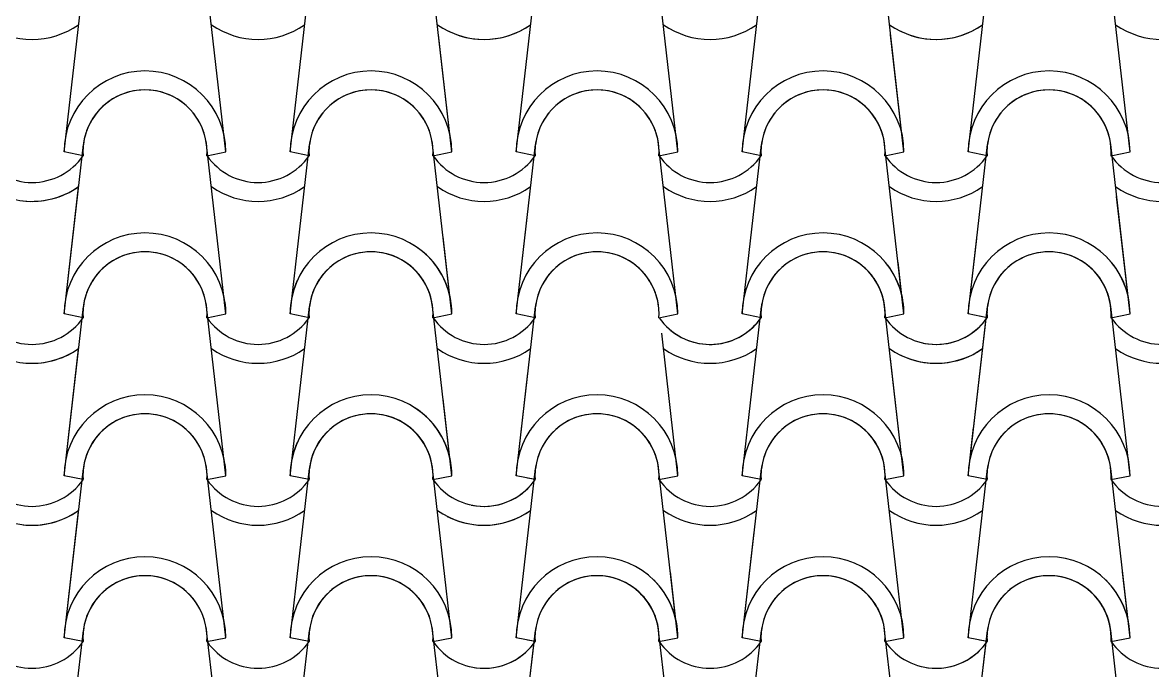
# Model space of a CAD drawing. Header units: millimetres. Extents: x -255 to 41745, y 236 to 29936.
# Drawn here: x 26426 to 27298, y 25755 to 26255 of the extents above; entities that cross this region are included whole.
import ezdxf

# ---------------------------------------------------------------- set-up
doc = ezdxf.new("R2010")
doc.units = ezdxf.units.MM
doc.layers.add('1', color=1, linetype='Continuous')

msp = doc.modelspace()

# ---------------------------------------------------------------- linework, layer by layer
at = {"layer": '1'}
for p, q in [((26457.83, 26155.55), (26472.76, 26286.26)), ((26582.83, 26155.55), (26567.91, 26286.26)), ((26632.34, 26155.55), (26647.26, 26286.26)), ((26757.34, 26155.55), (26742.41, 26286.26)), ((26806.84, 26155.55), (26821.76, 26286.26)), ((26931.84, 26155.55), (26916.92, 26286.26)), ((26981.34, 26155.55), (26996.27, 26286.26)), ((27106.34, 26155.55), (27091.42, 26286.26)), ((27155.85, 26155.55), (27170.77, 26286.26)), ((27280.85, 26155.55), (27265.92, 26286.26)), ((26806.84, 26155.55), (26821.21, 26281.42)), ((27155.85, 26155.55), (27170.22, 26281.42)), ((26757.34, 26155.55), (26747, 26246.07)), ((27106.34, 26155.55), (27096.01, 26246.07)), ((26457.83, 26030.55), (26472.76, 26161.26)), ((26582.83, 26030.55), (26567.91, 26161.26)), ((26632.34, 26030.55), (26647.26, 26161.26)), ((26757.34, 26030.55), (26742.41, 26161.26)), ((26757.34, 26030.55), (26742.41, 26161.26)), ((26806.84, 26030.55), (26821.76, 26161.26)), ((26806.84, 26030.55), (26821.76, 26161.26)), ((26931.84, 26030.55), (26916.92, 26161.26)), ((26981.34, 26030.55), (26996.27, 26161.26)), ((27106.34, 26030.55), (27091.42, 26161.26)), ((27106.34, 26030.55), (27091.42, 26161.26)), ((27155.85, 26030.55), (27170.77, 26161.26)), ((27155.85, 26030.55), (27170.77, 26161.26)), ((27280.85, 26030.55), (27265.92, 26161.26)), ((26472.51, 26152.62), (26457.83, 26155.55)), ((26472.51, 26152.62), (26457.83, 26155.55)), ((26472.51, 26152.62), (26457.83, 26155.55)), ((26472.51, 26152.62), (26457.83, 26155.55)), ((26472.51, 26152.62), (26457.83, 26155.55)), ((26472.51, 26152.62), (26457.83, 26155.55)), ((26568.16, 26152.62), (26582.83, 26155.55)), ((26568.16, 26152.62), (26582.83, 26155.55)), ((26568.16, 26152.62), (26582.83, 26155.55)), ((26568.16, 26152.62), (26582.83, 26155.55)), ((26647.01, 26152.62), (26632.34, 26155.55)), ((26647.01, 26152.62), (26632.34, 26155.55)), ((26647.01, 26152.62), (26632.34, 26155.55)), ((26647.01, 26152.62), (26632.34, 26155.55)), ((26742.66, 26152.62), (26757.34, 26155.55)), ((26742.66, 26152.62), (26757.34, 26155.55)), ((26742.66, 26152.62), (26757.34, 26155.55)), ((26742.66, 26152.62), (26757.34, 26155.55)), ((26742.66, 26152.62), (26757.34, 26155.55)), ((26742.66, 26152.62), (26757.34, 26155.55)), ((26742.66, 26152.62), (26757.34, 26155.55)), ((26742.66, 26152.62), (26757.34, 26155.55)), ((26821.51, 26152.62), (26806.84, 26155.55)), ((26821.51, 26152.62), (26806.84, 26155.55)), ((26821.51, 26152.62), (26806.84, 26155.55)), ((26821.51, 26152.62), (26806.84, 26155.55)), ((26821.51, 26152.62), (26806.84, 26155.55)), ((26821.51, 26152.62), (26806.84, 26155.55)), ((26821.51, 26152.62), (26806.84, 26155.55)), ((26821.51, 26152.62), (26806.84, 26155.55)), ((26917.17, 26152.62), (26931.84, 26155.55)), ((26917.17, 26152.62), (26931.84, 26155.55)), ((26996.02, 26152.62), (26981.34, 26155.55)), ((26996.02, 26152.62), (26981.34, 26155.55)), ((27091.67, 26152.62), (27106.34, 26155.55)), ((27091.67, 26152.62), (27106.34, 26155.55)), ((27091.67, 26152.62), (27106.34, 26155.55)), ((27091.67, 26152.62), (27106.34, 26155.55)), ((27170.52, 26152.62), (27155.85, 26155.55)), ((27170.52, 26152.62), (27155.85, 26155.55)), ((27170.52, 26152.62), (27155.85, 26155.55)), ((27170.52, 26152.62), (27155.85, 26155.55)), ((27266.17, 26152.62), (27280.85, 26155.55)), ((27266.17, 26152.62), (27280.85, 26155.55)), ((26457.83, 26030.55), (26469.27, 26130.71)), ((27280.85, 26030.55), (27270.51, 26121.08)), ((26806.84, 26030.55), (26815.88, 26109.69)), ((26806.84, 26030.55), (26815.88, 26109.69)), ((26806.84, 26030.55), (26815.88, 26109.69)), ((26757.34, 26030.55), (26750.54, 26090.09)), ((26757.34, 26030.55), (26750.54, 26090.09)), ((26757.34, 26030.55), (26750.54, 26090.09)), ((27155.85, 26030.55), (27162.48, 26088.68)), ((27155.85, 26030.55), (27162.48, 26088.68)), ((27155.85, 26030.55), (27162.48, 26088.68)), ((27280.85, 26030.55), (27275.05, 26081.35)), ((27106.34, 26030.55), (27101.79, 26070.47)), ((27106.34, 26030.55), (27101.79, 26070.47)), ((27106.34, 26030.55), (27101.79, 26070.47)), ((26632.34, 26030.55), (26635.18, 26055.49)), ((26632.34, 26030.55), (26635.18, 26055.49)), ((26582.83, 26030.55), (26581.81, 26039.48)), ((26582.83, 26030.55), (26581.81, 26039.48)), ((26457.83, 25905.55), (26472.76, 26036.26)), ((26472.51, 26027.62), (26457.83, 26030.55)), ((26472.51, 26027.62), (26457.83, 26030.55)), ((26472.51, 26027.62), (26457.83, 26030.55)), ((26472.51, 26027.62), (26457.83, 26030.55)), ((26472.51, 26027.62), (26457.83, 26030.55)), ((26472.51, 26027.62), (26457.83, 26030.55)), ((26582.83, 25905.55), (26567.91, 26036.26)), ((26582.83, 25905.55), (26567.91, 26036.26)), ((26568.16, 26027.62), (26582.83, 26030.55)), ((26568.16, 26027.62), (26582.83, 26030.55)), ((26568.16, 26027.62), (26582.83, 26030.55)), ((26568.16, 26027.62), (26582.83, 26030.55)), ((26568.16, 26027.62), (26582.83, 26030.55)), ((26568.16, 26027.62), (26582.83, 26030.55)), ((26632.34, 25905.55), (26647.26, 26036.26)), ((26632.34, 25905.55), (26647.26, 26036.26)), ((26647.01, 26027.62), (26632.34, 26030.55)), ((26647.01, 26027.62), (26632.34, 26030.55)), ((26647.01, 26027.62), (26632.34, 26030.55)), ((26647.01, 26027.62), (26632.34, 26030.55)), ((26647.01, 26027.62), (26632.34, 26030.55)), ((26647.01, 26027.62), (26632.34, 26030.55)), ((26757.34, 25905.55), (26742.41, 26036.26)), ((26757.34, 25905.55), (26742.41, 26036.26)), ((26757.34, 25905.55), (26742.41, 26036.26)), ((26742.66, 26027.62), (26757.34, 26030.55)), ((26742.66, 26027.62), (26757.34, 26030.55)), ((26742.66, 26027.62), (26757.34, 26030.55)), ((26742.66, 26027.62), (26757.34, 26030.55)), ((26742.66, 26027.62), (26757.34, 26030.55)), ((26742.66, 26027.62), (26757.34, 26030.55)), ((26742.66, 26027.62), (26757.34, 26030.55)), ((26742.66, 26027.62), (26757.34, 26030.55)), ((26742.66, 26027.62), (26757.34, 26030.55)), ((26742.66, 26027.62), (26757.34, 26030.55)), ((26806.84, 25905.55), (26821.76, 26036.26)), ((26806.84, 25905.55), (26821.76, 26036.26)), ((26806.84, 25905.55), (26821.76, 26036.26)), ((26821.51, 26027.62), (26806.84, 26030.55)), ((26821.51, 26027.62), (26806.84, 26030.55)), ((26821.51, 26027.62), (26806.84, 26030.55)), ((26821.51, 26027.62), (26806.84, 26030.55)), ((26821.51, 26027.62), (26806.84, 26030.55)), ((26821.51, 26027.62), (26806.84, 26030.55)), ((26821.51, 26027.62), (26806.84, 26030.55)), ((26821.51, 26027.62), (26806.84, 26030.55)), ((26821.51, 26027.62), (26806.84, 26030.55)), ((26821.51, 26027.62), (26806.84, 26030.55)), ((26917.17, 26027.62), (26931.84, 26030.55)), ((26917.17, 26027.62), (26931.84, 26030.55)), ((26981.34, 25905.55), (26996.27, 26036.26)), ((26981.34, 26030.55), (26981.79, 26034.47)), ((26996.02, 26027.62), (26981.34, 26030.55)), ((26996.02, 26027.62), (26981.34, 26030.55)), ((26996.02, 26027.62), (26981.34, 26030.55)), ((26996.02, 26027.62), (26981.34, 26030.55)), ((27106.34, 25905.55), (27091.42, 26036.26)), ((27091.67, 26027.62), (27106.34, 26030.55)), ((27091.67, 26027.62), (27106.34, 26030.55)), ((27091.67, 26027.62), (27106.34, 26030.55)), ((27091.67, 26027.62), (27106.34, 26030.55)), ((27091.67, 26027.62), (27106.34, 26030.55)), ((27091.67, 26027.62), (27106.34, 26030.55)), ((27091.67, 26027.62), (27106.34, 26030.55)), ((27091.67, 26027.62), (27106.34, 26030.55)), ((27091.67, 26027.62), (27106.34, 26030.55)), ((27091.67, 26027.62), (27106.34, 26030.55)), ((27155.85, 25905.55), (27170.77, 26036.26)), ((27155.85, 25905.55), (27170.22, 26031.42)), ((27170.52, 26027.62), (27155.85, 26030.55)), ((27170.52, 26027.62), (27155.85, 26030.55)), ((27170.52, 26027.62), (27155.85, 26030.55)), ((27170.52, 26027.62), (27155.85, 26030.55)), ((27170.52, 26027.62), (27155.85, 26030.55)), ((27170.52, 26027.62), (27155.85, 26030.55)), ((27170.52, 26027.62), (27155.85, 26030.55)), ((27170.52, 26027.62), (27155.85, 26030.55)), ((27170.52, 26027.62), (27155.85, 26030.55)), ((27170.52, 26027.62), (27155.85, 26030.55)), ((27280.85, 25905.55), (27265.92, 26036.26)), ((27266.17, 26027.62), (27280.85, 26030.55)), ((27266.17, 26027.62), (27280.85, 26030.55)), ((27266.17, 26027.62), (27280.85, 26030.55)), ((27266.17, 26027.62), (27280.85, 26030.55)), ((27266.17, 26027.62), (27280.85, 26030.55)), ((27266.17, 26027.62), (27280.85, 26030.55)), ((27170.52, 26027.62), (27164.69, 26028.78)), ((27170.52, 26027.62), (27164.69, 26028.78)), ((26931.84, 25905.55), (26919.26, 26015.71)), ((26457.83, 25905.55), (26469.27, 26005.71)), ((26457.83, 25905.55), (26469.27, 26005.71)), ((27106.34, 25905.55), (27096.01, 25996.07)), ((26806.84, 25905.55), (26815.88, 25984.69)), ((26806.84, 25905.55), (26815.88, 25984.69)), ((26806.84, 25905.55), (26815.88, 25984.69)), ((26757.34, 25905.55), (26750.54, 25965.09)), ((26757.34, 25905.55), (26750.54, 25965.09)), ((26757.34, 25905.55), (26750.54, 25965.09)), ((27155.85, 25905.55), (27160.1, 25942.83)), ((26632.34, 25905.55), (26635.18, 25930.49)), ((26632.34, 25905.55), (26635.18, 25930.49)), ((27106.34, 25905.55), (27105.08, 25916.62)), ((26457.83, 25780.55), (26472.76, 25911.26)), ((26582.83, 25780.55), (26567.91, 25911.26)), ((26582.83, 25780.55), (26567.91, 25911.26)), ((26582.83, 25905.55), (26581.81, 25914.48)), ((26582.83, 25905.55), (26581.81, 25914.48)), ((26632.34, 25780.55), (26647.26, 25911.26)), ((26632.34, 25780.55), (26647.26, 25911.26)), ((26757.34, 25780.55), (26742.41, 25911.26)), ((26757.34, 25780.55), (26742.41, 25911.26)), ((26757.34, 25780.55), (26742.41, 25911.26)), ((26806.84, 25780.55), (26821.76, 25911.26)), ((26806.84, 25780.55), (26821.76, 25911.26)), ((26806.84, 25780.55), (26821.76, 25911.26)), ((26931.84, 25780.55), (26916.92, 25911.26)), ((26981.34, 25780.55), (26996.27, 25911.26)), ((27106.34, 25780.55), (27091.42, 25911.26)), ((27106.34, 25780.55), (27091.42, 25911.26)), ((27106.34, 25780.55), (27091.42, 25911.26)), ((27155.85, 25780.55), (27170.77, 25911.26)), ((27155.85, 25780.55), (27170.77, 25911.26)), ((27155.85, 25780.55), (27170.77, 25911.26)), ((27280.85, 25780.55), (27265.92, 25911.26)), ((26472.51, 25902.62), (26457.83, 25905.55)), ((26472.51, 25902.62), (26457.83, 25905.55)), ((26472.51, 25902.62), (26457.83, 25905.55)), ((26472.51, 25902.62), (26457.83, 25905.55)), ((26472.51, 25902.62), (26457.83, 25905.55)), ((26472.51, 25902.62), (26457.83, 25905.55)), ((26472.51, 25902.62), (26457.83, 25905.55)), ((26472.51, 25902.62), (26457.83, 25905.55)), ((26568.16, 25902.62), (26582.83, 25905.55)), ((26568.16, 25902.62), (26582.83, 25905.55)), ((26568.16, 25902.62), (26582.83, 25905.55)), ((26568.16, 25902.62), (26582.83, 25905.55)), ((26568.16, 25902.62), (26582.83, 25905.55)), ((26568.16, 25902.62), (26582.83, 25905.55)), ((26568.16, 25902.62), (26582.83, 25905.55)), ((26568.16, 25902.62), (26582.83, 25905.55)), ((26647.01, 25902.62), (26632.34, 25905.55)), ((26647.01, 25902.62), (26632.34, 25905.55)), ((26647.01, 25902.62), (26632.34, 25905.55)), ((26647.01, 25902.62), (26632.34, 25905.55)), ((26647.01, 25902.62), (26632.34, 25905.55)), ((26647.01, 25902.62), (26632.34, 25905.55)), ((26647.01, 25902.62), (26632.34, 25905.55)), ((26647.01, 25902.62), (26632.34, 25905.55)), ((26742.66, 25902.62), (26757.34, 25905.55)), ((26742.66, 25902.62), (26757.34, 25905.55)), ((26742.66, 25902.62), (26757.34, 25905.55)), ((26742.66, 25902.62), (26757.34, 25905.55)), ((26742.66, 25902.62), (26757.34, 25905.55)), ((26742.66, 25902.62), (26757.34, 25905.55)), ((26742.66, 25902.62), (26757.34, 25905.55)), ((26742.66, 25902.62), (26757.34, 25905.55)), ((26742.66, 25902.62), (26757.34, 25905.55)), ((26742.66, 25902.62), (26757.34, 25905.55)), ((26742.66, 25902.62), (26757.34, 25905.55)), ((26742.66, 25902.62), (26757.34, 25905.55)), ((26821.51, 25902.62), (26806.84, 25905.55)), ((26821.51, 25902.62), (26806.84, 25905.55)), ((26821.51, 25902.62), (26806.84, 25905.55)), ((26821.51, 25902.62), (26806.84, 25905.55)), ((26821.51, 25902.62), (26806.84, 25905.55)), ((26821.51, 25902.62), (26806.84, 25905.55)), ((26821.51, 25902.62), (26806.84, 25905.55)), ((26821.51, 25902.62), (26806.84, 25905.55)), ((26821.51, 25902.62), (26806.84, 25905.55)), ((26821.51, 25902.62), (26806.84, 25905.55)), ((26821.51, 25902.62), (26806.84, 25905.55)), ((26821.51, 25902.62), (26806.84, 25905.55)), ((26821.51, 25902.62), (26815.68, 25903.78)), ((26821.51, 25902.62), (26815.68, 25903.78)), ((26917.17, 25902.62), (26931.84, 25905.55)), ((26917.17, 25902.62), (26931.84, 25905.55)), ((26996.02, 25902.62), (26981.34, 25905.55)), ((26996.02, 25902.62), (26981.34, 25905.55)), ((27091.67, 25902.62), (27106.34, 25905.55)), ((27091.67, 25902.62), (27106.34, 25905.55)), ((27091.67, 25902.62), (27106.34, 25905.55)), ((27091.67, 25902.62), (27106.34, 25905.55)), ((27091.67, 25902.62), (27106.34, 25905.55)), ((27091.67, 25902.62), (27106.34, 25905.55)), ((27170.52, 25902.62), (27155.85, 25905.55)), ((27170.52, 25902.62), (27155.85, 25905.55)), ((27170.52, 25902.62), (27155.85, 25905.55)), ((27170.52, 25902.62), (27155.85, 25905.55)), ((27170.52, 25902.62), (27155.85, 25905.55)), ((27170.52, 25902.62), (27155.85, 25905.55)), ((27266.17, 25902.62), (27280.85, 25905.55)), ((27266.17, 25902.62), (27280.85, 25905.55)), ((26457.83, 25780.55), (26469.27, 25880.71)), ((26981.34, 25780.55), (26990.66, 25862.12)), ((26931.84, 25780.55), (26926.04, 25831.35)), ((27280.85, 25780.55), (27275.05, 25831.35)), ((26457.83, 25655.55), (26472.76, 25786.26)), ((26582.83, 25655.55), (26567.91, 25786.26)), ((26632.34, 25655.55), (26647.26, 25786.26)), ((26757.34, 25655.55), (26742.41, 25786.26)), ((26806.84, 25655.55), (26821.76, 25786.26)), ((26931.84, 25655.55), (26916.92, 25786.26)), ((26981.34, 25655.55), (26996.27, 25786.26)), ((27106.34, 25655.55), (27091.42, 25786.26)), ((27155.85, 25655.55), (27170.77, 25786.26)), ((27280.85, 25655.55), (27265.92, 25786.26)), ((26472.51, 25777.62), (26457.83, 25780.55)), ((26472.51, 25777.62), (26457.83, 25780.55)), ((26472.51, 25777.62), (26457.83, 25780.55)), ((26472.51, 25777.62), (26457.83, 25780.55)), ((26568.16, 25777.62), (26582.83, 25780.55)), ((26568.16, 25777.62), (26582.83, 25780.55)), ((26568.16, 25777.62), (26582.83, 25780.55)), ((26568.16, 25777.62), (26582.83, 25780.55)), ((26647.01, 25777.62), (26632.34, 25780.55)), ((26647.01, 25777.62), (26632.34, 25780.55)), ((26647.01, 25777.62), (26632.34, 25780.55)), ((26647.01, 25777.62), (26632.34, 25780.55)), ((26742.66, 25777.62), (26757.34, 25780.55)), ((26742.66, 25777.62), (26757.34, 25780.55)), ((26742.66, 25777.62), (26757.34, 25780.55)), ((26742.66, 25777.62), (26757.34, 25780.55)), ((26742.66, 25777.62), (26757.34, 25780.55)), ((26742.66, 25777.62), (26757.34, 25780.55)), ((26806.84, 25655.55), (26821.21, 25781.42)), ((26821.51, 25777.62), (26806.84, 25780.55)), ((26821.51, 25777.62), (26806.84, 25780.55)), ((26821.51, 25777.62), (26806.84, 25780.55)), ((26821.51, 25777.62), (26806.84, 25780.55)), ((26821.51, 25777.62), (26806.84, 25780.55)), ((26821.51, 25777.62), (26806.84, 25780.55)), ((26821.51, 25777.62), (26815.68, 25778.78)), ((26821.51, 25777.62), (26815.68, 25778.78)), ((26917.17, 25777.62), (26931.84, 25780.55)), ((26917.17, 25777.62), (26931.84, 25780.55)), ((26917.17, 25777.62), (26931.84, 25780.55)), ((26917.17, 25777.62), (26931.84, 25780.55)), ((26996.02, 25777.62), (26981.34, 25780.55)), ((26996.02, 25777.62), (26981.34, 25780.55)), ((26996.02, 25777.62), (26981.34, 25780.55)), ((26996.02, 25777.62), (26981.34, 25780.55)), ((27091.67, 25777.62), (27106.34, 25780.55)), ((27091.67, 25777.62), (27106.34, 25780.55)), ((27091.67, 25777.62), (27106.34, 25780.55)), ((27091.67, 25777.62), (27106.34, 25780.55)), ((27091.67, 25777.62), (27106.34, 25780.55)), ((27091.67, 25777.62), (27106.34, 25780.55)), ((27155.85, 25655.55), (27170.22, 25781.42)), ((27170.52, 25777.62), (27155.85, 25780.55)), ((27170.52, 25777.62), (27155.85, 25780.55)), ((27170.52, 25777.62), (27155.85, 25780.55)), ((27170.52, 25777.62), (27155.85, 25780.55)), ((27170.52, 25777.62), (27155.85, 25780.55)), ((27170.52, 25777.62), (27155.85, 25780.55)), ((27170.52, 25777.62), (27164.69, 25778.78)), ((27170.52, 25777.62), (27164.69, 25778.78)), ((27266.17, 25777.62), (27280.85, 25780.55)), ((27266.17, 25777.62), (27280.85, 25780.55)), ((27266.17, 25777.62), (27280.85, 25780.55)), ((27266.17, 25777.62), (27280.85, 25780.55))]:
    msp.add_line(p, q, dxfattribs=at)
for centre, radius, start, end in [((26433.14, 26304.93), 62.5, 234.93079, 305.06921), ((26607.64, 26304.93), 62.5, 234.93079, 305.06921), ((26607.64, 26304.93), 62.5, 234.93079, 305.06921), ((26782.15, 26304.93), 62.5, 234.93079, 305.06921), ((26782.15, 26304.93), 62.5, 234.93079, 305.06921), ((26782.15, 26304.93), 62.5, 234.93079, 305.06921), ((26782.15, 26304.93), 62.5, 242.94961, 305.06921), ((26956.65, 26304.93), 62.5, 234.93079, 305.06921), ((26956.65, 26304.93), 62.5, 234.93079, 305.06921), ((27131.15, 26304.93), 62.5, 234.93079, 305.06921), ((27131.15, 26304.93), 62.5, 234.93079, 305.06921), ((27131.15, 26304.93), 62.5, 234.93079, 305.06921), ((27131.15, 26304.93), 62.5, 242.94961, 305.06921), ((27305.66, 26304.93), 62.5, 234.93079, 305.06921), ((27305.66, 26304.93), 62.5, 234.93079, 305.06921), ((26520.33, 26155.55), 62.5, 0, 180), ((26520.33, 26155.55), 62.5, 0, 180), ((26520.33, 26155.55), 62.5, 0, 180), ((26520.33, 26155.55), 62.5, 0, 180), ((26694.84, 26155.55), 62.5, 0, 180), ((26694.84, 26155.55), 62.5, 0, 180), ((26694.84, 26155.55), 62.5, 0, 180), ((26694.84, 26155.55), 62.5, 0, 180), ((26869.34, 26155.55), 62.5, 0, 180), ((26869.34, 26155.55), 62.5, 0, 180), ((27043.84, 26155.55), 62.5, 0, 180), ((27043.84, 26155.55), 62.5, 0, 180), ((27218.35, 26155.55), 62.5, 0, 180), ((27218.35, 26155.55), 62.5, 0, 180), ((26520.33, 26155.55), 47.92, 356.48872, 183.51128), ((26520.33, 26155.55), 47.92, 356.48872, 183.51128), ((26520.33, 26155.55), 47.92, 356.48872, 183.51128), ((26520.33, 26155.55), 47.92, 356.48872, 183.51128), ((26520.33, 26155.55), 47.92, 6.83804, 173.16196), ((26520.33, 26155.55), 47.92, 6.83804, 173.16196), ((26694.84, 26155.55), 47.92, 356.48872, 183.51128), ((26694.84, 26155.55), 47.92, 356.48872, 183.51128), ((26694.84, 26155.55), 47.92, 356.48872, 183.51128), ((26694.84, 26155.55), 47.92, 356.48872, 183.51128), ((26694.84, 26155.55), 47.92, 6.83804, 173.16196), ((26694.84, 26155.55), 47.92, 6.83804, 173.16196), ((26869.34, 26155.55), 47.92, 356.48872, 183.51128), ((26869.34, 26155.55), 47.92, 356.48872, 183.51128), ((26869.34, 26155.55), 47.92, 6.83804, 173.16196), ((27043.84, 26155.55), 47.92, 356.48872, 183.51128), ((27043.84, 26155.55), 47.92, 356.48872, 183.51128), ((27043.84, 26155.55), 47.92, 6.83804, 173.16196), ((27218.35, 26155.55), 47.92, 356.48872, 183.51128), ((27218.35, 26155.55), 47.92, 356.48872, 183.51128), ((27218.35, 26155.55), 47.92, 6.83804, 173.16196), ((26433.14, 26179.93), 47.92, 214.75597, 325.24403), ((26433.14, 26179.93), 47.92, 214.75597, 325.24403), ((26433.14, 26179.93), 47.92, 214.75597, 325.24403), ((26433.14, 26179.93), 47.92, 214.75597, 325.24403), ((26433.14, 26179.93), 47.92, 214.75597, 325.24403), ((26433.14, 26179.93), 47.92, 214.75597, 325.24403), ((26607.64, 26179.93), 47.92, 214.75597, 325.24403), ((26607.64, 26179.93), 47.92, 214.75597, 325.24403), ((26607.64, 26179.93), 47.92, 214.75597, 325.24403), ((26607.64, 26179.93), 47.92, 214.75597, 325.24403), ((26782.15, 26179.93), 47.92, 214.75597, 325.24403), ((26782.15, 26179.93), 47.92, 214.75597, 325.24403), ((26782.15, 26179.93), 47.92, 214.75597, 325.24403), ((26782.15, 26179.93), 47.92, 214.75597, 325.24403), ((26782.15, 26179.93), 47.92, 214.75597, 325.24403), ((26782.15, 26179.93), 47.92, 214.75597, 325.24403), ((26782.15, 26179.93), 47.92, 214.75597, 325.24403), ((26782.15, 26179.93), 47.92, 214.75597, 325.24403), ((26956.65, 26179.93), 47.92, 214.75597, 325.24403), ((26956.65, 26179.93), 47.92, 214.75597, 325.24403), ((27131.15, 26179.93), 47.92, 214.75597, 325.24403), ((27131.15, 26179.93), 47.92, 214.75597, 325.24403), ((27131.15, 26179.93), 47.92, 214.75597, 325.24403), ((27131.15, 26179.93), 47.92, 214.75597, 325.24403), ((27305.66, 26179.93), 47.92, 214.75597, 325.24403), ((27305.66, 26179.93), 47.92, 214.75597, 325.24403), ((26433.14, 26179.93), 62.5, 234.93079, 305.06921), ((26433.14, 26179.93), 62.5, 234.93079, 305.06921), ((26433.14, 26179.93), 62.5, 234.93079, 305.06921), ((26433.14, 26179.93), 62.5, 263.69161, 305.06921), ((26607.64, 26179.93), 62.5, 234.93079, 305.06921), ((26607.64, 26179.93), 62.5, 234.93079, 305.06921), ((26782.15, 26179.93), 62.5, 234.93079, 305.06921), ((26782.15, 26179.93), 62.5, 234.93079, 305.06921), ((26782.15, 26179.93), 62.5, 234.93079, 305.06921), ((26782.15, 26179.93), 62.5, 234.93079, 305.06921), ((26956.65, 26179.93), 62.5, 234.93079, 305.06921), ((27131.15, 26179.93), 62.5, 234.93079, 305.06921), ((27131.15, 26179.93), 62.5, 234.93079, 305.06921), ((27305.66, 26179.93), 62.5, 234.93079, 305.06921), ((27305.66, 26179.93), 62.5, 234.93079, 305.06921), ((27305.66, 26179.93), 62.5, 234.93079, 305.06921), ((26520.33, 26030.55), 62.5, 0, 180), ((26520.33, 26030.55), 62.5, 0, 180), ((26694.84, 26030.55), 62.5, 0, 180), ((26694.84, 26030.55), 62.5, 0, 180), ((26869.34, 26030.55), 62.5, 0, 180), ((26869.34, 26030.55), 62.5, 0, 180), ((27043.84, 26030.55), 62.5, 0, 180), ((27043.84, 26030.55), 62.5, 0, 180), ((27218.35, 26030.55), 62.5, 0, 180), ((27218.35, 26030.55), 62.5, 0, 180), ((27218.35, 26030.55), 62.5, 0, 180), ((27218.35, 26030.55), 62.5, 0, 180), ((26694.84, 26030.55), 62.5, 0, 57.72341), ((26694.84, 26030.55), 62.5, 0, 57.72341), ((26694.84, 26030.55), 62.5, 0, 57.72341), ((26694.84, 26030.55), 62.5, 0, 57.72341), ((26520.33, 26030.55), 47.92, 356.48872, 183.51128), ((26520.33, 26030.55), 47.92, 356.48872, 183.51128), ((26520.33, 26030.55), 47.92, 6.83804, 173.16196), ((26694.84, 26030.55), 47.92, 356.48872, 183.51128), ((26694.84, 26030.55), 47.92, 356.48872, 183.51128), ((26694.84, 26030.55), 47.92, 6.83804, 173.16196), ((26694.84, 26030.55), 47.92, 356.48872, 75.58563), ((26694.84, 26030.55), 47.92, 356.48872, 75.58563), ((26694.84, 26030.55), 47.92, 6.83804, 75.58563), ((26694.84, 26030.55), 47.92, 356.48872, 75.58563), ((26694.84, 26030.55), 47.92, 356.48872, 75.58563), ((26869.34, 26030.55), 47.92, 356.48872, 183.51128), ((26869.34, 26030.55), 47.92, 356.48872, 183.51128), ((26869.34, 26030.55), 47.92, 6.83804, 173.16196), ((27043.84, 26030.55), 47.92, 356.48872, 183.51128), ((27043.84, 26030.55), 47.92, 356.48872, 183.51128), ((27043.84, 26030.55), 47.92, 6.83804, 173.16196), ((27218.35, 26030.55), 47.92, 356.48872, 183.51128), ((27218.35, 26030.55), 47.92, 356.48872, 183.51128), ((27218.35, 26030.55), 47.92, 356.48872, 183.51128), ((27218.35, 26030.55), 47.92, 356.48872, 183.51128), ((27218.35, 26030.55), 47.92, 6.83804, 173.16196), ((27218.35, 26030.55), 47.92, 6.83804, 173.16196), ((27218.35, 26030.55), 62.5, 0, 45.56488), ((27218.35, 26030.55), 62.5, 0, 45.56488), ((27043.84, 26030.55), 62.5, 0, 36.89983), ((27043.84, 26030.55), 62.5, 0, 36.89983), ((27218.35, 26030.55), 47.92, 6.83804, 52.09525), ((27218.35, 26030.55), 47.92, 356.48872, 52.09525), ((27218.35, 26030.55), 47.92, 356.48872, 52.09525), ((26694.84, 26030.55), 62.5, 155.67508, 180), ((26694.84, 26030.55), 62.5, 155.67508, 180), ((26694.84, 26030.55), 62.5, 155.67508, 180), ((26694.84, 26030.55), 62.5, 155.67508, 180), ((26694.84, 26030.55), 47.92, 137.81286, 183.51128), ((26694.84, 26030.55), 47.92, 137.81286, 183.51128), ((26694.84, 26030.55), 47.92, 137.81286, 183.51128), ((26694.84, 26030.55), 47.92, 137.81286, 183.51128), ((26694.84, 26030.55), 47.92, 137.81286, 173.16196), ((27043.84, 26030.55), 47.92, 356.48872, 43.46869), ((27043.84, 26030.55), 47.92, 356.48872, 43.46869), ((27043.84, 26030.55), 47.92, 6.83804, 43.46869), ((26520.33, 26030.55), 62.5, 0, 8.30902), ((26520.33, 26030.55), 62.5, 0, 8.30902), ((27043.84, 26030.55), 47.92, 169.9298, 183.51128), ((27043.84, 26030.55), 47.92, 169.9298, 183.51128), ((27043.84, 26030.55), 47.92, 169.9298, 173.16196), ((26520.33, 26030.55), 47.92, 356.48872, 5.72762), ((26520.33, 26030.55), 47.92, 356.48872, 5.72762), ((27043.84, 26030.55), 62.5, 176.49866, 180), ((27043.84, 26030.55), 62.5, 176.49866, 180), ((27218.35, 26030.55), 47.92, 178.84107, 183.51128), ((27218.35, 26030.55), 47.92, 178.84107, 183.51128), ((26433.14, 26054.93), 47.92, 214.75597, 325.24403), ((26433.14, 26054.93), 47.92, 214.75597, 325.24403), ((26433.14, 26054.93), 47.92, 214.75597, 325.24403), ((26433.14, 26054.93), 47.92, 214.75597, 325.24403), ((26433.14, 26054.93), 47.92, 214.75597, 325.24403), ((26433.14, 26054.93), 47.92, 214.75597, 325.24403), ((26607.64, 26054.93), 47.92, 214.75597, 325.24403), ((26607.64, 26054.93), 47.92, 214.75597, 325.24403), ((26607.64, 26054.93), 47.92, 214.75597, 325.24403), ((26607.64, 26054.93), 47.92, 214.75597, 325.24403), ((26607.64, 26054.93), 47.92, 214.75597, 325.24403), ((26607.64, 26054.93), 47.92, 214.75597, 325.24403), ((26782.15, 26054.93), 47.92, 214.75597, 325.24403), ((26782.15, 26054.93), 47.92, 214.75597, 325.24403), ((26782.15, 26054.93), 47.92, 214.75597, 325.24403), ((26782.15, 26054.93), 47.92, 214.75597, 325.24403), ((26782.15, 26054.93), 47.92, 214.75597, 325.24403), ((26782.15, 26054.93), 47.92, 214.75597, 325.24403), ((26782.15, 26054.93), 47.92, 214.75597, 325.24403), ((26782.15, 26054.93), 47.92, 214.75597, 325.24403), ((26782.15, 26054.93), 47.92, 214.75597, 325.24403), ((26782.15, 26054.93), 47.92, 214.75597, 325.24403), ((26956.65, 26054.93), 47.92, 214.75597, 325.24403), ((26956.65, 26054.93), 47.92, 214.75597, 325.24403), ((26956.65, 26054.93), 47.92, 230.74579, 325.24403), ((26956.65, 26054.93), 47.92, 230.74579, 325.24403), ((27131.15, 26054.93), 47.92, 214.75597, 325.24403), ((27131.15, 26054.93), 47.92, 214.75597, 325.24403), ((27131.15, 26054.93), 47.92, 214.75597, 325.24403), ((27131.15, 26054.93), 47.92, 214.75597, 325.24403), ((27131.15, 26054.93), 47.92, 214.75597, 325.24403), ((27131.15, 26054.93), 47.92, 214.75597, 325.24403), ((27131.15, 26054.93), 47.92, 214.75597, 325.24403), ((27131.15, 26054.93), 47.92, 214.75597, 325.24403), ((27131.15, 26054.93), 47.92, 214.75597, 325.24403), ((27131.15, 26054.93), 47.92, 214.75597, 325.24403), ((27131.15, 26054.93), 47.92, 258.00096, 325.24403), ((27131.15, 26054.93), 47.92, 258.00096, 325.24403), ((27305.66, 26054.93), 47.92, 214.75597, 325.24403), ((27305.66, 26054.93), 47.92, 214.75597, 325.24403), ((27305.66, 26054.93), 47.92, 214.75597, 325.24403), ((27305.66, 26054.93), 47.92, 214.75597, 325.24403), ((27305.66, 26054.93), 47.92, 214.75597, 325.24403), ((27305.66, 26054.93), 47.92, 214.75597, 325.24403), ((26433.14, 26054.93), 62.5, 234.93079, 305.06921), ((26433.14, 26054.93), 62.5, 234.93079, 305.06921), ((26433.14, 26054.93), 62.5, 234.93079, 305.06921), ((26433.14, 26054.93), 62.5, 263.69161, 305.06921), ((26433.14, 26054.93), 62.5, 263.69161, 305.06921), ((26607.64, 26054.93), 62.5, 234.93079, 305.06921), ((26607.64, 26054.93), 62.5, 234.93079, 305.06921), ((26607.64, 26054.93), 62.5, 234.93079, 305.06921), ((26782.15, 26054.93), 62.5, 234.93079, 305.06921), ((26782.15, 26054.93), 62.5, 234.93079, 305.06921), ((26782.15, 26054.93), 62.5, 234.93079, 305.06921), ((26782.15, 26054.93), 62.5, 234.93079, 305.06921), ((26782.15, 26054.93), 62.5, 234.93079, 305.06921), ((26956.65, 26054.93), 62.5, 234.93079, 305.06921), ((26956.65, 26054.93), 62.5, 234.93079, 305.06921), ((27131.15, 26054.93), 62.5, 234.93079, 305.06921), ((27131.15, 26054.93), 62.5, 234.93079, 305.06921), ((27131.15, 26054.93), 62.5, 234.93079, 305.06921), ((27131.15, 26054.93), 62.5, 234.93079, 305.06921), ((27131.15, 26054.93), 62.5, 234.93079, 305.06921), ((27131.15, 26054.93), 62.5, 242.94961, 305.06921), ((27305.66, 26054.93), 62.5, 234.93079, 305.06921), ((27305.66, 26054.93), 62.5, 234.93079, 305.06921), ((27305.66, 26054.93), 62.5, 234.93079, 305.06921), ((26520.33, 25905.55), 62.5, 0, 180), ((26520.33, 25905.55), 62.5, 0, 180), ((26694.84, 25905.55), 62.5, 0, 180), ((26694.84, 25905.55), 62.5, 0, 180), ((26694.84, 25905.55), 62.5, 0, 180), ((26694.84, 25905.55), 62.5, 0, 180), ((26869.34, 25905.55), 62.5, 0, 180), ((26869.34, 25905.55), 62.5, 0, 180), ((27043.84, 25905.55), 62.5, 0, 180), ((27043.84, 25905.55), 62.5, 0, 180), ((27218.35, 25905.55), 62.5, 0, 180), ((27218.35, 25905.55), 62.5, 0, 180), ((26520.33, 25905.55), 47.92, 356.48872, 183.51128), ((26520.33, 25905.55), 47.92, 356.48872, 183.51128), ((26520.33, 25905.55), 47.92, 6.83804, 173.16196), ((26694.84, 25905.55), 47.92, 356.48872, 183.51128), ((26694.84, 25905.55), 47.92, 356.48872, 183.51128), ((26694.84, 25905.55), 47.92, 356.48872, 183.51128), ((26694.84, 25905.55), 47.92, 356.48872, 183.51128), ((26694.84, 25905.55), 47.92, 6.83804, 173.16196), ((26694.84, 25905.55), 47.92, 6.83804, 173.16196), ((26694.84, 25905.55), 47.92, 356.48872, 75.58563), ((26694.84, 25905.55), 47.92, 356.48872, 75.58563), ((26694.84, 25905.55), 47.92, 6.83804, 75.58563), ((26694.84, 25905.55), 47.92, 356.48872, 75.58563), ((26694.84, 25905.55), 47.92, 356.48872, 75.58563), ((26694.84, 25905.55), 62.5, 0, 57.72341), ((26694.84, 25905.55), 62.5, 0, 57.72341), ((26694.84, 25905.55), 62.5, 0, 57.72341), ((26694.84, 25905.55), 62.5, 0, 57.72341), ((26869.34, 25905.55), 47.92, 356.48872, 183.51128), ((26869.34, 25905.55), 47.92, 356.48872, 183.51128), ((26869.34, 25905.55), 47.92, 6.83804, 173.16196), ((27043.84, 25905.55), 47.92, 356.48872, 183.51128), ((27043.84, 25905.55), 47.92, 356.48872, 183.51128), ((27043.84, 25905.55), 47.92, 6.83804, 173.16196), ((27218.35, 25905.55), 47.92, 356.48872, 183.51128), ((27218.35, 25905.55), 47.92, 356.48872, 183.51128), ((27218.35, 25905.55), 47.92, 6.83804, 173.16196), ((26694.84, 25905.55), 47.92, 137.81286, 183.51128), ((26694.84, 25905.55), 47.92, 137.81286, 183.51128), ((26694.84, 25905.55), 47.92, 137.81286, 183.51128), ((26694.84, 25905.55), 47.92, 137.81286, 183.51128), ((26694.84, 25905.55), 47.92, 137.81286, 173.16196), ((26694.84, 25905.55), 62.5, 155.67508, 180), ((26694.84, 25905.55), 62.5, 155.67508, 180), ((26694.84, 25905.55), 62.5, 155.67508, 180), ((26694.84, 25905.55), 62.5, 155.67508, 180), ((27043.84, 25905.55), 62.5, 0, 10.3131), ((27043.84, 25905.55), 62.5, 0, 10.3131), ((26520.33, 25905.55), 47.92, 356.48872, 5.72762), ((26520.33, 25905.55), 47.92, 356.48872, 5.72762), ((26520.33, 25905.55), 62.5, 0, 8.30902), ((26520.33, 25905.55), 62.5, 0, 8.30902), ((27043.84, 25905.55), 47.92, 356.48872, 5.53044), ((27043.84, 25905.55), 47.92, 356.48872, 5.53044), ((26433.14, 25929.93), 47.92, 214.75597, 325.24403), ((26433.14, 25929.93), 47.92, 214.75597, 325.24403), ((26433.14, 25929.93), 47.92, 214.75597, 325.24403), ((26433.14, 25929.93), 47.92, 214.75597, 325.24403), ((26433.14, 25929.93), 47.92, 214.75597, 325.24403), ((26433.14, 25929.93), 47.92, 214.75597, 325.24403), ((26433.14, 25929.93), 47.92, 214.75597, 325.24403), ((26433.14, 25929.93), 47.92, 214.75597, 325.24403), ((26607.64, 25929.93), 47.92, 214.75597, 325.24403), ((26607.64, 25929.93), 47.92, 214.75597, 325.24403), ((26607.64, 25929.93), 47.92, 214.75597, 325.24403), ((26607.64, 25929.93), 47.92, 214.75597, 325.24403), ((26607.64, 25929.93), 47.92, 214.75597, 325.24403), ((26607.64, 25929.93), 47.92, 214.75597, 325.24403), ((26607.64, 25929.93), 47.92, 214.75597, 325.24403), ((26607.64, 25929.93), 47.92, 214.75597, 325.24403), ((26782.15, 25929.93), 47.92, 214.75597, 325.24403), ((26782.15, 25929.93), 47.92, 214.75597, 325.24403), ((26782.15, 25929.93), 47.92, 214.75597, 325.24403), ((26782.15, 25929.93), 47.92, 214.75597, 325.24403), ((26782.15, 25929.93), 47.92, 214.75597, 325.24403), ((26782.15, 25929.93), 47.92, 214.75597, 325.24403), ((26782.15, 25929.93), 47.92, 214.75597, 325.24403), ((26782.15, 25929.93), 47.92, 214.75597, 325.24403), ((26782.15, 25929.93), 47.92, 214.75597, 325.24403), ((26782.15, 25929.93), 47.92, 214.75597, 325.24403), ((26782.15, 25929.93), 47.92, 214.75597, 325.24403), ((26782.15, 25929.93), 47.92, 214.75597, 325.24403), ((26782.15, 25929.93), 47.92, 258.00096, 325.24403), ((26782.15, 25929.93), 47.92, 258.00096, 325.24403), ((26869.34, 25905.55), 47.92, 178.84107, 183.51128), ((26869.34, 25905.55), 47.92, 178.84107, 183.51128), ((26956.65, 25929.93), 47.92, 214.75597, 325.24403), ((26956.65, 25929.93), 47.92, 214.75597, 325.24403), ((27131.15, 25929.93), 47.92, 214.75597, 325.24403), ((27131.15, 25929.93), 47.92, 214.75597, 325.24403), ((27131.15, 25929.93), 47.92, 214.75597, 325.24403), ((27131.15, 25929.93), 47.92, 214.75597, 325.24403), ((27131.15, 25929.93), 47.92, 214.75597, 325.24403), ((27131.15, 25929.93), 47.92, 214.75597, 325.24403), ((27305.66, 25929.93), 47.92, 214.75597, 325.24403), ((27305.66, 25929.93), 47.92, 214.75597, 325.24403), ((26433.14, 25929.93), 62.5, 234.93079, 305.06921), ((26433.14, 25929.93), 62.5, 234.93079, 305.06921), ((26433.14, 25929.93), 62.5, 234.93079, 305.06921), ((26433.14, 25929.93), 62.5, 234.93079, 305.06921), ((26433.14, 25929.93), 62.5, 263.69161, 305.06921), ((26607.64, 25929.93), 62.5, 234.93079, 305.06921), ((26607.64, 25929.93), 62.5, 234.93079, 305.06921), ((26607.64, 25929.93), 62.5, 234.93079, 305.06921), ((26607.64, 25929.93), 62.5, 234.93079, 305.06921), ((26782.15, 25929.93), 62.5, 234.93079, 305.06921), ((26782.15, 25929.93), 62.5, 234.93079, 305.06921), ((26782.15, 25929.93), 62.5, 234.93079, 305.06921), ((26782.15, 25929.93), 62.5, 234.93079, 305.06921), ((26782.15, 25929.93), 62.5, 234.93079, 305.06921), ((26782.15, 25929.93), 62.5, 234.93079, 305.06921), ((26782.15, 25929.93), 62.5, 242.94961, 305.06921), ((26956.65, 25929.93), 62.5, 234.93079, 305.06921), ((27131.15, 25929.93), 62.5, 234.93079, 305.06921), ((27131.15, 25929.93), 62.5, 234.93079, 305.06921), ((27131.15, 25929.93), 62.5, 234.93079, 305.06921), ((27305.66, 25929.93), 62.5, 234.93079, 305.06921), ((26520.33, 25780.55), 62.5, 0, 180), ((26520.33, 25780.55), 62.5, 0, 180), ((26694.84, 25780.55), 62.5, 0, 180), ((26694.84, 25780.55), 62.5, 0, 180), ((26694.84, 25780.55), 62.5, 0, 180), ((26694.84, 25780.55), 62.5, 0, 180), ((26869.34, 25780.55), 62.5, 0, 180), ((26869.34, 25780.55), 62.5, 0, 180), ((27043.84, 25780.55), 62.5, 0, 180), ((27043.84, 25780.55), 62.5, 0, 180), ((27043.84, 25780.55), 62.5, 0, 180), ((27043.84, 25780.55), 62.5, 0, 180), ((27218.35, 25780.55), 62.5, 0, 180), ((27218.35, 25780.55), 62.5, 0, 180), ((26520.33, 25780.55), 47.92, 356.48872, 183.51128), ((26520.33, 25780.55), 47.92, 356.48872, 183.51128), ((26520.33, 25780.55), 47.92, 6.83804, 173.16196), ((26694.84, 25780.55), 47.92, 356.48872, 183.51128), ((26694.84, 25780.55), 47.92, 356.48872, 183.51128), ((26694.84, 25780.55), 47.92, 356.48872, 183.51128), ((26694.84, 25780.55), 47.92, 356.48872, 183.51128), ((26694.84, 25780.55), 47.92, 6.83804, 173.16196), ((26694.84, 25780.55), 47.92, 6.83804, 173.16196), ((26869.34, 25780.55), 47.92, 356.48872, 183.51128), ((26869.34, 25780.55), 47.92, 356.48872, 183.51128), ((26869.34, 25780.55), 47.92, 6.83804, 173.16196), ((26869.34, 25780.55), 62.5, 0, 45.56488), ((26869.34, 25780.55), 62.5, 0, 45.56488), ((27043.84, 25780.55), 47.92, 356.48872, 183.51128), ((27043.84, 25780.55), 47.92, 356.48872, 183.51128), ((27043.84, 25780.55), 47.92, 356.48872, 183.51128), ((27043.84, 25780.55), 47.92, 356.48872, 183.51128), ((27043.84, 25780.55), 47.92, 6.83804, 173.16196), ((27043.84, 25780.55), 47.92, 6.83804, 173.16196), ((27218.35, 25780.55), 47.92, 356.48872, 183.51128), ((27218.35, 25780.55), 47.92, 356.48872, 183.51128), ((27218.35, 25780.55), 47.92, 6.83804, 173.16196), ((27218.35, 25780.55), 62.5, 0, 45.56488), ((27218.35, 25780.55), 62.5, 0, 45.56488), ((26869.34, 25780.55), 47.92, 6.83804, 52.09525), ((26869.34, 25780.55), 47.92, 356.48872, 52.09525), ((26869.34, 25780.55), 47.92, 356.48872, 52.09525), ((27218.35, 25780.55), 47.92, 6.83804, 52.09525), ((27218.35, 25780.55), 47.92, 356.48872, 52.09525), ((27218.35, 25780.55), 47.92, 356.48872, 52.09525), ((26433.14, 25804.93), 47.92, 214.75597, 325.24403), ((26433.14, 25804.93), 47.92, 214.75597, 325.24403), ((26433.14, 25804.93), 47.92, 214.75597, 325.24403), ((26433.14, 25804.93), 47.92, 214.75597, 325.24403), ((26607.64, 25804.93), 47.92, 214.75597, 325.24403), ((26607.64, 25804.93), 47.92, 214.75597, 325.24403), ((26607.64, 25804.93), 47.92, 214.75597, 325.24403), ((26607.64, 25804.93), 47.92, 214.75597, 325.24403), ((26782.15, 25804.93), 47.92, 214.75597, 325.24403), ((26782.15, 25804.93), 47.92, 214.75597, 325.24403), ((26782.15, 25804.93), 47.92, 214.75597, 325.24403), ((26782.15, 25804.93), 47.92, 214.75597, 325.24403), ((26782.15, 25804.93), 47.92, 214.75597, 325.24403), ((26782.15, 25804.93), 47.92, 214.75597, 325.24403), ((26782.15, 25804.93), 47.92, 258.00096, 325.24403), ((26782.15, 25804.93), 47.92, 258.00096, 325.24403), ((26869.34, 25780.55), 47.92, 178.84107, 183.51128), ((26869.34, 25780.55), 47.92, 178.84107, 183.51128), ((26956.65, 25804.93), 47.92, 214.75597, 325.24403), ((26956.65, 25804.93), 47.92, 214.75597, 325.24403), ((26956.65, 25804.93), 47.92, 214.75597, 325.24403), ((26956.65, 25804.93), 47.92, 214.75597, 325.24403), ((27131.15, 25804.93), 47.92, 214.75597, 325.24403), ((27131.15, 25804.93), 47.92, 214.75597, 325.24403), ((27131.15, 25804.93), 47.92, 214.75597, 325.24403), ((27131.15, 25804.93), 47.92, 214.75597, 325.24403), ((27131.15, 25804.93), 47.92, 214.75597, 325.24403), ((27131.15, 25804.93), 47.92, 214.75597, 325.24403), ((27131.15, 25804.93), 47.92, 258.00096, 325.24403), ((27131.15, 25804.93), 47.92, 258.00096, 325.24403), ((27218.35, 25780.55), 47.92, 178.84107, 183.51128), ((27218.35, 25780.55), 47.92, 178.84107, 183.51128), ((27305.66, 25804.93), 47.92, 214.75597, 325.24403), ((27305.66, 25804.93), 47.92, 214.75597, 325.24403), ((27305.66, 25804.93), 47.92, 214.75597, 325.24403), ((27305.66, 25804.93), 47.92, 214.75597, 325.24403)]:
    msp.add_arc(centre, radius, start, end, dxfattribs=at)

doc.saveas('drawing.dxf')
